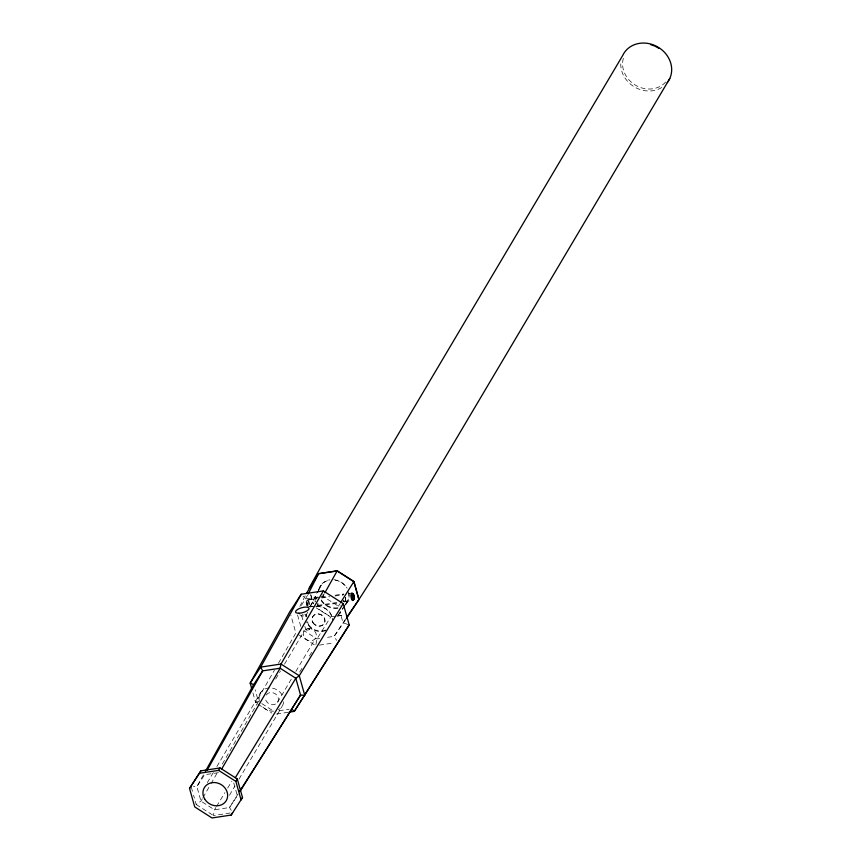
<?xml version="1.0" encoding="UTF-8"?>
<svg xmlns="http://www.w3.org/2000/svg" width="861" height="861" viewBox="0 0 861 861"><rect width="100%" height="100%" fill="white"/><g stroke="black" fill="none" stroke-linecap="round" stroke-linejoin="round"><path stroke-width="0.65" stroke-dasharray="4.3 3.23" d="M342.43 595.166L343.464 593.993A4.187 1.625 74.6 0 1 343.948 594.219M323.079 594.133L322.907 596.286L338.362 606.187L340.299 605.154M315.912 644.555L316.956 638.916L330.689 617.1L316.181 607.823M230.21 812.988L213.42 815.528L214.497 809.792L215.874 807.51M307.592 612.214L306.602 614.367A13.453 11.871 30.7 0 0 306.215 616.433M319.56 588.816L321.045 585.598A15.369 13.561 30.7 0 1 330.086 579.991M299.854 606.445L305.289 595.651M309.917 606.747L317.666 591.442M318.269 590.259L320.647 585.555L323.069 582.832A15.735 13.884 30.7 0 1 329.903 579.819M310.294 606.833L316.859 593.853M317.461 592.669L321.045 585.598M307.528 595.295L300.93 606.187M203.411 774.889L196.878 786.61L200.957 801.128L214.497 809.792L229.553 807.521L237.313 795.65L233.568 782.337M324.199 593.982L322.907 596.286L305.709 598.879L303.029 596.092M252.93 692.944L255.685 702.748L274.422 670.192M278.437 663.207L295.84 632.975L290.91 615.421M202.292 798.814L200.957 801.128L196.168 804.486L193.564 795.23M202.959 797.652L210.31 784.898M210.977 783.747L216.994 773.307M222.342 764.041L258.418 701.446L255.147 689.79M207.307 782.681L213.463 772.295M216.875 766.527L260.635 692.685M275.703 679.017L280.438 671.02M284.507 664.165L304.137 631.027M309.207 629.542L309.454 628.917A1.894 0.732 -8.1 0 0 308.12 628.552L306.527 629.025A6.748 5.952 30.7 0 0 305.623 638.937A6.748 5.952 30.7 0 0 315.976 637.377A6.748 5.952 30.7 0 0 309.799 628.53L308.109 628.573A1.894 0.57 -23.1 0 0 306.43 629.359L305.967 630.134A1.894 0.57 -23.1 0 0 307.205 630.091A1.894 0.732 -8.1 0 0 309.002 629.671L309.529 629.111L307.635 621.857M277.586 702.285L291.804 678.285M295.861 671.429L315.503 638.302M229.446 795.263L234.913 786.028M239.014 779.108L282.096 706.418M216.574 806.359L224.893 792.647M227.659 788.073L231.824 781.218M299.703 672.043L302.48 667.458M309.443 655.996L312.22 651.411M238.099 793.907L229.553 807.521L231.383 810.588M338.362 606.187L339.772 603.948M306.473 601.226L306.979 600.44M345.293 619.457L334.154 636.322L324.898 637.721M337.996 615.195L343.216 607.597M343.959 606.51L346.94 602.162M338.233 615.507L344.927 605.767M345.67 604.68L347.155 602.517M345.509 619.802L334.154 636.322L336.586 640.347M319.937 597.523L316.084 598.104L315.449 599.74A4.144 1.012 88 0 0 315.33 601.731M344.454 602.108L345.283 600.44A4.144 1.238 89.4 0 0 345.444 599.482M306.236 629.531L305.935 630.037L304.837 626.421M316.837 605.95A4.144 1.388 73.3 0 0 317.268 606.187L318.129 604.54A4.144 1.388 73.3 0 0 318.086 603.604M255.685 702.748L258.418 701.446M321.218 597.33L328.913 596.167M335.316 595.199L343.012 594.036M307.56 599.762L315.729 598.524M348.178 593.638L351.675 593.111M307.571 606.187A3.369 1.076 81.4 0 1 306.677 602.711A3.369 1.076 81.4 0 1 307.216 600.192L316.471 598.793M321.756 597.997L329.688 596.802M334.972 596.006L342.904 594.811M308.453 606.779L312.425 606.187M317.709 605.391L337.534 602.399M342.818 601.602L349.426 600.601M310.164 606.897L314.825 606.198M344.82 601.678L351.826 600.623M317.666 606.144L339.352 602.872M336.091 616.142L330.775 616.95L316.278 607.672M337.426 615.949L344.066 614.948M337.329 616.099L343.98 615.098M319.603 638.518L316.956 638.916L303.707 630.446M319.388 645.126L334.122 642.909M279.082 710.723L289.059 709.227M276.499 714.06L287.94 712.338M218.446 772.661L204.638 774.739L196.878 786.61L193.327 786.233M307.216 600.192L308.399 601.376A3.369 1.076 81.4 0 1 308.873 606.079M347.962 624.494L343.022 622.761L340.16 612.558M299.736 614.743L301.877 615.938A2.142 0.743 -15.7 0 0 305.149 615.281A2.142 0.743 -15.7 0 0 304.676 614.194M298.046 634.385L315.707 645.685M261.776 703.588L274.099 711.477M257.837 704.126L271.807 713.069M196.168 804.486L213.42 815.528M301.587 615.626L303.395 621.62M310.799 594.703L313.329 603.679M310.713 594.854L313.232 603.83M297.551 614.991L300.78 626.474M191.293 787.137L193.241 794.079M305.741 614.593L306.365 617.014M307.162 606.015A2.626 0.839 81.4 0 1 306.247 602.065A2.626 0.839 81.4 0 1 307.571 601.957A2.626 0.839 81.4 0 1 307.808 605.961M316.331 598.051A4.144 1.012 88 0 1 316.59 598.309M325.781 630.037A13.453 11.871 30.7 0 1 306.968 621.75M316.923 606.531A13.453 11.871 30.7 0 1 332.281 620.103M348.393 591.711A15.369 13.561 30.7 0 1 345.444 604.013M337.899 607.769A15.369 13.561 30.7 0 1 321.088 599.579M335.241 580.088A15.369 13.561 30.7 0 1 346.897 588.192M343.571 601.355A4.144 1.238 89.4 0 1 343.324 600.601M345.487 597.362A4.144 1.238 89.4 0 1 345.509 598.438M661.775 87.499A26.228 23.139 30.7 0 1 634.729 87.112A26.228 23.139 30.7 0 1 620.77 63.843M665.671 82.021A24.732 21.816 30.7 0 1 635.741 85.357A24.732 21.816 30.7 0 1 623.547 57.719M325.899 630.446A13.819 12.194 30.7 0 1 306.57 621.922M305.795 616.465A13.819 12.194 30.7 0 1 306.204 614.345M315.653 606.413A13.819 12.194 30.7 0 1 332.572 620.243M348.931 593.057A15.735 13.884 30.7 0 1 345.627 604.4M337.899 608.253A15.735 13.884 30.7 0 1 320.69 599.859M319.13 588.849A15.735 13.884 30.7 0 1 320.647 585.555M333.853 579.722A15.735 13.884 30.7 0 1 347.112 588.203M283.689 701.801A12.743 11.236 30.7 0 1 278.48 709.755M273.55 711.175A12.743 11.236 30.7 0 1 261.249 705.181M259.43 701.36A12.743 11.236 30.7 0 1 268.126 688.047A12.743 11.236 30.7 0 1 283.301 697.754M266.221 695.01A6.748 5.952 30.7 0 1 276.908 695.204A6.748 5.952 30.7 0 1 274.164 704.632A6.748 5.952 30.7 0 1 265.36 697.991M344.239 601.484A3.756 1.119 89.4 0 1 343.754 600.332M345.713 597.351A3.756 1.119 89.4 0 1 344.529 601.71M342.979 595.123A3.756 1.464 74.6 0 1 343.195 594.617M315.061 601.828A3.756 0.915 88 0 1 315.513 598.793A3.756 0.915 88 0 1 316.439 599.224M317.558 603.539A3.756 1.259 73.3 0 1 317.418 605.574M307.764 605.746A3.745 1.098 80.7 0 1 307.119 600.752A3.745 1.098 80.7 0 1 308.593 600.634A3.745 1.098 80.7 0 1 309.497 605.606M301.877 615.938A2.142 0.743 -15.7 0 1 303.104 614.517M312.941 622.428A6.673 5.887 30.7 0 0 324.156 623.547A6.673 5.887 30.7 0 0 318.516 613.893A6.673 5.887 30.7 0 0 312.941 622.428M312.791 622.611A6.748 5.952 30.7 0 0 324.123 623.741A6.748 5.952 30.7 0 0 318.43 613.979A6.748 5.952 30.7 0 0 312.791 622.611"/><path stroke-width="1.29" d="M306.494 593.251L318.592 573.62L337.211 570.811L353.936 581.519L358.983 599.471L346.273 618.704M308.141 594.101L318.505 573.77L337.114 570.961L353.849 581.67L358.886 599.622L346.8 617.251M309.002 588.3L339.191 533.885L622.675 55.545A26.228 23.139 30.7 0 1 658.31 47.29A26.228 23.139 30.7 0 1 667.243 82.645M289.21 712.144L294.29 711.38L349.2 624.925L343.205 603.615L323.349 590.904L301.242 594.23L260.657 667.114L250.174 683.139L251.896 689.274M205.37 771.37L253.683 684.613L262.68 670.859L280.126 668.222L295.818 678.264L300.543 695.085L240.154 791.13M207.243 770.068L262.68 670.859L260.657 667.114L280.987 664.046L299.262 675.745L304.772 695.344L300.543 695.085L239.53 791.646M324.845 592.831L337.114 570.961M323.349 590.904L280.987 664.046L280.126 668.222L221.707 768.991M189.528 788.407L200.861 770.843L220.05 767.947L237.302 778.99L242.501 797.501L241.069 799.923L235.871 781.411L218.619 770.38L199.418 773.264L189.528 788.407L194.726 806.908L211.978 817.95L231.178 815.055L242.501 797.501M199.418 773.264L200.861 770.843M218.619 770.38L220.05 767.947M235.871 781.411L237.302 778.99M231.178 815.055L232.61 812.633M669.772 78.512L386.288 556.852L358.983 599.471M235.322 777.698L295.818 678.264L299.262 675.745L343.205 603.615M340.472 602.84L353.849 581.67M301.242 594.23L289.845 611.654L250.174 683.139L253.683 684.613M349.2 624.925L294.29 711.38L291.545 708.851M353.946 597.9A3.369 1.076 81.4 0 1 352.214 598.815A3.369 1.076 81.4 0 1 352.16 593.412L353.333 594.607A3.369 1.076 81.4 0 1 353.903 597.05M650.884 44.75A24.732 21.816 30.7 0 1 654.532 46.031M655.705 46.569A24.732 21.816 30.7 0 1 659.063 48.507M353.72 598.083A3.745 1.302 82.1 0 1 352.052 599.977A3.745 1.302 82.1 0 1 351.051 594.359A3.745 1.302 82.1 0 1 353.064 594.424M353.344 595.242A3.745 1.302 82.1 0 1 353.688 597.136M352.579 595.08A2.626 0.839 81.4 0 0 353.742 599.191A2.626 0.839 81.4 0 0 354.108 595.543A2.626 0.839 81.4 0 0 352.579 595.08M298.939 613.236A7.006 2.497 -16 0 0 309.067 608.479A7.006 2.497 -16 0 0 298.896 608.77A7.006 2.497 -16 0 0 298.939 613.236M204.606 798.879A12.743 11.236 30.7 0 0 226.023 801.031A12.743 11.236 30.7 0 0 215.261 782.584A12.743 11.236 30.7 0 0 204.606 798.879"/></g></svg>
